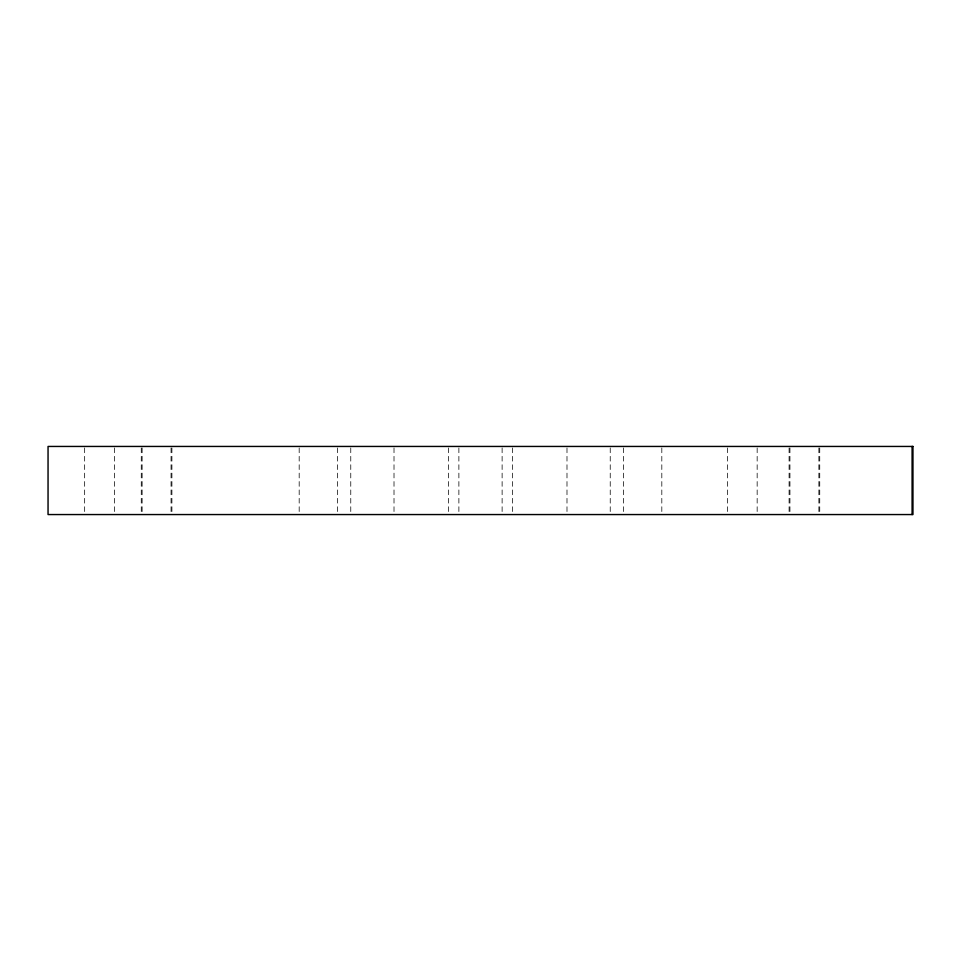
<?xml version="1.0" encoding="UTF-8"?>
<svg xmlns="http://www.w3.org/2000/svg" width="961" height="961" viewBox="0 0 961 961"><rect width="100%" height="100%" fill="white"/><g stroke="black" fill="none" stroke-linecap="round" stroke-linejoin="round"><path stroke-width="0.72" stroke-dasharray="4.8 3.6" d="M819.733 447.934L819.733 514.555M818.88 447.934L818.88 514.555M789.942 447.934L789.942 513.066M789.089 447.934L789.089 514.555M757.16 447.934L757.16 514.555M727.369 447.934L727.369 514.555M661.817 447.934L661.817 514.555M623.521 447.934L623.521 514.555M610.235 447.934L610.235 514.555M566.99 447.934L566.99 514.555M512.417 447.934L512.417 514.555M502.122 447.934L502.122 514.555M458.877 447.934L458.877 514.555M448.583 447.934L448.583 514.555M394.01 447.934L394.01 514.555M350.765 447.934L350.765 514.555M337.479 447.934L337.479 514.555M299.183 447.934L299.183 514.555M171.911 447.934L171.911 514.555M171.058 447.934L171.058 514.555M142.12 447.934L142.12 514.555M141.267 447.934L141.267 514.555M114.455 447.934L114.455 514.555M84.652 447.934L84.652 514.555"/><path stroke-width="1.44" d="M912.097 446.445L912.097 514.555M912.95 446.445L48.05 446.445L48.05 514.555L912.95 514.555L912.95 446.445"/></g></svg>
